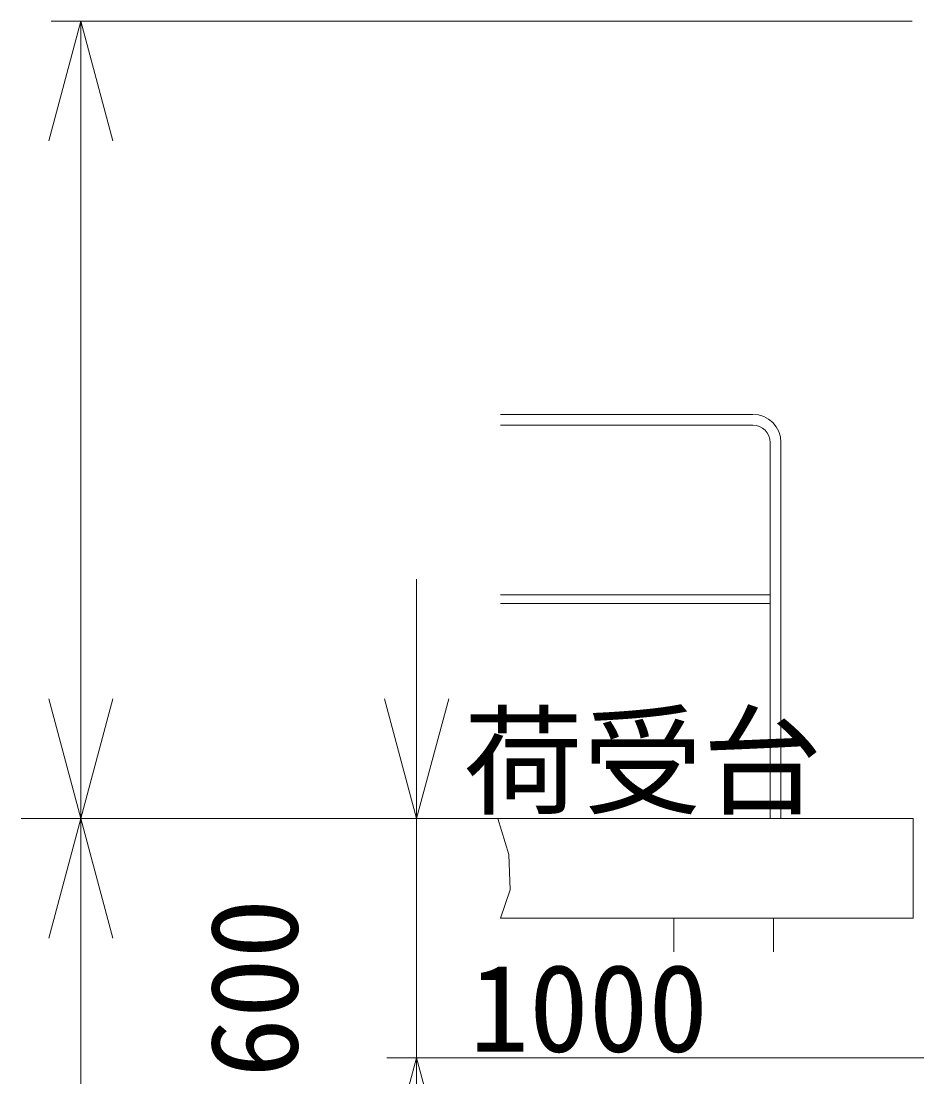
# Model space of a CAD drawing. Units: millimetres, scale not verified. Extents: x -12607 to 12128, y -18611 to 18612.
# Drawn here: x 4455 to 6702, y -6509 to -3861 of the extents above; entities that cross this region are included whole.
import ezdxf
from ezdxf.enums import TextEntityAlignment as Align

# ---------------------------------------------------------------- set-up
doc = ezdxf.new("R2010")
doc.units = ezdxf.units.MM
doc.header["$LTSCALE"] = 30
doc.layers.add('0-2_05 寸法', color=7, linetype='Continuous', lineweight=18)
doc.layers.add('0-A_30 補完実線', color=6, linetype='Continuous', lineweight=18)
doc.styles.add('ＭＳ ゴシック', font='')
doc.styles.get('ＭＳ ゴシック').set_extended_font_data('MS Gothic')

msp = doc.modelspace()

# ---------------------------------------------------------------- linework, layer by layer
at = {"layer": '0-2_05 寸法'}
for p, q in [((6690.26, -3861.31), (4530.09, -3861.31)), ((4605.09, -3861.31), (4605.09, -4161.31)), ((4605.09, -4161.31), (4605.09, -5561.25)), ((5447.19, -5561.25), (5447.19, -5261.25)), ((4605.09, -5861.25), (4605.09, -5561.25)), ((5447.19, -5861.25), (5447.19, -5561.25)), ((4455.09, -5861.25), (4530.09, -5861.25)), ((5385.88, -5861.25), (4530.09, -5861.25)), ((4605.09, -5861.25), (4605.09, -6161.25)), ((6086.62, -5861.25), (5372.19, -5861.25)), ((5447.19, -6461.31), (5447.19, -5861.25)), ((4605.09, -6161.25), (4605.09, -6561.28)), ((6837.9, -6461.31), (5372.19, -6461.31)), ((5447.19, -6461.31), (5447.19, -6761.31))]:
    msp.add_line(p, q, dxfattribs=at)
for points in [[(4524.71, -4161.31), (4605.09, -3861.31), (4685.48, -4161.31)], [(4685.48, -5561.25), (4605.09, -5861.25), (4524.71, -5561.25)], [(5527.57, -5561.25), (5447.19, -5861.25), (5366.8, -5561.25)], [(4524.71, -6161.25), (4605.09, -5861.25), (4685.48, -6161.25)], [(5366.8, -6761.31), (5447.19, -6461.31), (5527.57, -6761.31)]]:
    msp.add_lwpolyline(points, dxfattribs=at)
at = {"layer": '0-A_30 補完実線'}
for p, q in [((5657.26, -4847.65), (6290.26, -4847.65)), ((5657.26, -4874.85), (6290.26, -4874.85)), ((6333.66, -5861.25), (6333.66, -4918.25)), ((6360.86, -5861.25), (6360.86, -4918.25)), ((5657.26, -5300.4), (6333.66, -5300.4)), ((5657.26, -5322.1), (6333.66, -5322.1)), ((5651.01, -5861.25), (6692.26, -5861.25)), ((6092.26, -6111.25), (6092.26, -6195.28)), ((6342.26, -6111.25), (6342.26, -6195.28))]:
    msp.add_line(p, q, dxfattribs=at)
for points in [[(5651.01, -5861.25), (5678.28, -5951.8), (5681.67, -6040.41), (5657.26, -6111.25)], [(5657.26, -6111.25), (6692.26, -6111.25), (6692.26, -5861.25)]]:
    msp.add_lwpolyline(points, dxfattribs=at)
for radius in [70.6, 43.4]:
    msp.add_arc((6290.26, -4918.25), radius, 0, 90, dxfattribs=at)

# ---------------------------------------------------------------- texts
at = {"layer": '0-2_05 寸法', "style": 'ＭＳ ゴシック'}
for s, p in [('荷受台', (5564.23, -5893.53)), ('1000', (5579.69, -6512.31))]:
    msp.add_text(s, height=219.9, dxfattribs=at).set_placement(p, align=Align.BOTTOM_LEFT)
msp.add_text('600', height=219.9, rotation=90, dxfattribs=at).set_placement((5214.69, -6511.28), align=Align.BOTTOM_LEFT)

doc.saveas('drawing.dxf')
